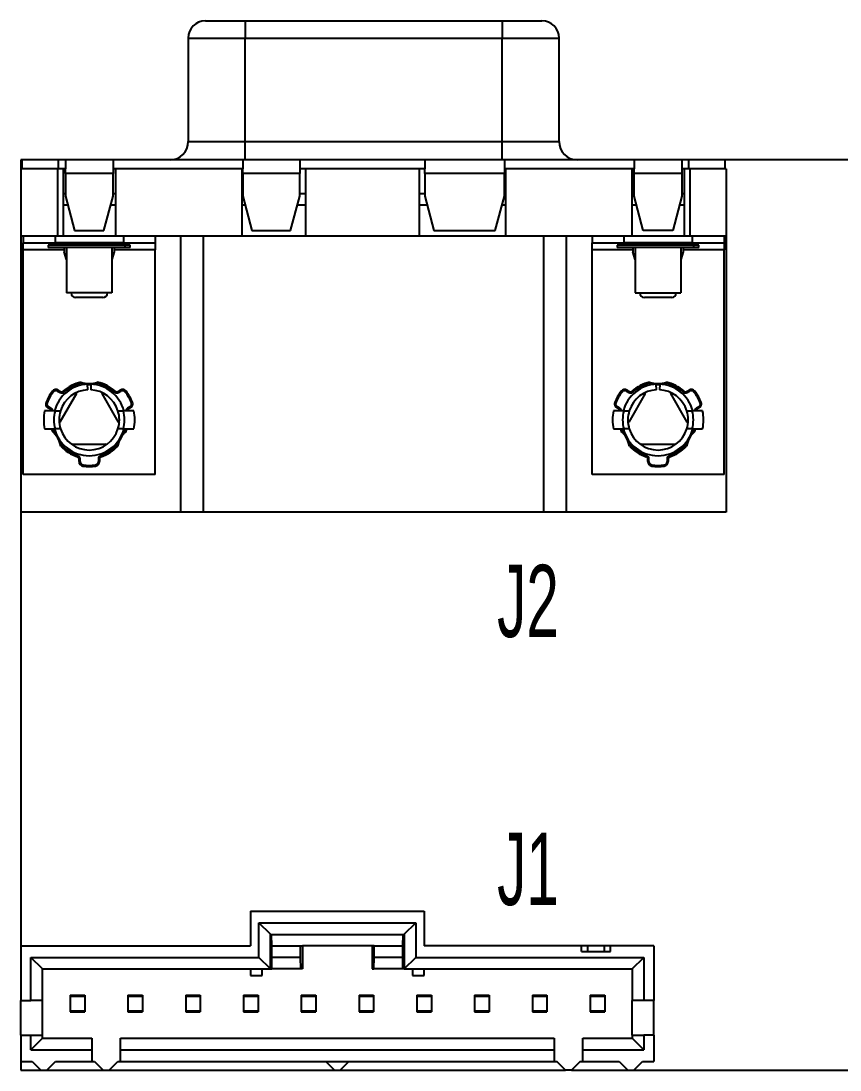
# Model space of a CAD drawing. Header units: millimetres. Extents: x 158.6 to 230.6, y 133.6 to 179.7.
# Drawn here: x 158.61 to 194.61, y 133.57 to 179.67 of the extents above; entities that cross this region are included whole.
import ezdxf

# ---------------------------------------------------------------- set-up
doc = ezdxf.new("R2010")
doc.units = ezdxf.units.MM
doc.styles.add('SLDTEXTSTYLE0', font='TXT', dxfattribs={"width": 0.605})

msp = doc.modelspace()

# ---------------------------------------------------------------- linework, layer by layer
at = {"color": 7, "linetype": 'Continuous', "lineweight": 25}
for p, q in [((166.75, 179.666), (166.774, 179.666)), ((166.774, 179.666), (167.314, 179.666)), ((167.314, 179.666), (167.795, 179.666)), ((168.465, 179.666), (168.465, 178.916)), ((168.465, 179.666), (179.765, 179.666)), ((179.765, 179.666), (179.765, 178.916)), ((180.283, 179.666), (180.915, 179.666)), ((180.915, 179.666), (181.455, 179.666)), ((181.455, 179.666), (181.48, 179.666)), ((165.965, 178.916), (165.965, 174.366)), ((168.465, 178.916), (179.765, 178.916)), ((168.465, 174.366), (168.465, 178.916)), ((179.765, 174.366), (179.765, 178.916)), ((182.265, 174.366), (182.265, 178.916)), ((168.465, 173.566), (168.465, 174.366)), ((168.465, 174.366), (179.765, 174.366)), ((179.765, 173.566), (179.765, 174.366)), ((158.615, 173.566), (158.615, 173.166)), ((158.665, 173.566), (158.615, 173.566)), ((158.665, 173.166), (158.665, 173.566)), ((160.265, 173.566), (158.665, 173.566)), ((160.265, 173.166), (160.265, 173.566)), ((160.565, 173.566), (160.265, 173.566)), ((160.565, 173.566), (160.565, 173.166)), ((162.665, 173.566), (160.565, 173.566)), ((162.665, 173.566), (162.665, 173.166)), ((168.365, 173.566), (162.665, 173.566)), ((168.365, 173.566), (168.365, 173.166)), ((170.865, 173.566), (168.365, 173.566)), ((170.865, 173.566), (170.865, 173.166)), ((176.365, 173.566), (170.865, 173.566)), ((176.365, 173.566), (176.365, 173.166)), ((179.865, 173.566), (176.365, 173.566)), ((179.865, 173.566), (179.865, 173.166)), ((185.565, 173.566), (179.865, 173.566)), ((185.565, 173.566), (185.565, 173.166)), ((187.665, 173.566), (185.565, 173.566)), ((187.665, 173.566), (187.665, 173.166)), ((187.965, 173.566), (187.665, 173.566)), ((187.965, 173.166), (187.965, 173.566)), ((189.565, 173.566), (187.965, 173.566)), ((199.665, 173.566), (189.565, 173.566)), ((189.565, 173.166), (189.565, 173.566)), ((158.615, 173.166), (158.615, 170.216)), ((160.215, 173.166), (158.615, 173.166)), ((160.215, 173.166), (160.215, 170.216)), ((160.465, 173.166), (160.215, 173.166)), ((160.465, 173.166), (160.465, 170.216)), ((160.565, 173.166), (160.465, 173.166)), ((160.565, 172.966), (160.565, 173.166)), ((162.665, 172.966), (160.565, 172.966)), ((160.565, 172.966), (160.565, 171.966)), ((162.765, 173.166), (162.665, 173.166)), ((162.665, 173.166), (162.665, 172.966)), ((162.665, 171.966), (162.665, 172.966)), ((168.315, 173.166), (162.765, 173.166)), ((162.765, 173.166), (162.765, 170.216)), ((168.315, 173.166), (168.315, 170.216)), ((168.365, 173.166), (168.315, 173.166)), ((168.365, 172.966), (168.365, 173.166)), ((170.865, 172.966), (168.365, 172.966)), ((168.365, 172.966), (168.365, 171.966)), ((171.115, 173.166), (170.865, 173.166)), ((170.865, 173.166), (170.865, 172.966)), ((170.865, 171.966), (170.865, 172.966)), ((176.115, 173.166), (171.115, 173.166)), ((171.115, 173.166), (171.115, 170.216)), ((176.115, 173.166), (176.115, 170.216)), ((176.365, 173.166), (176.115, 173.166)), ((176.365, 172.966), (176.365, 173.166)), ((179.865, 172.966), (176.365, 172.966)), ((176.365, 172.966), (176.365, 171.966)), ((179.915, 173.166), (179.865, 173.166)), ((179.865, 173.166), (179.865, 172.966)), ((179.865, 171.966), (179.865, 172.966)), ((179.915, 173.166), (179.915, 170.216)), ((185.465, 173.166), (179.915, 173.166)), ((185.465, 173.166), (185.465, 170.216)), ((185.565, 173.166), (185.465, 173.166)), ((185.565, 172.966), (185.565, 173.166)), ((187.665, 172.966), (185.565, 172.966)), ((185.565, 171.966), (185.565, 172.966)), ((187.765, 173.166), (187.665, 173.166)), ((187.665, 173.166), (187.665, 172.966)), ((187.665, 172.966), (187.665, 171.966)), ((188.015, 173.166), (187.765, 173.166)), ((187.765, 173.166), (187.765, 170.216)), ((189.615, 173.166), (188.015, 173.166)), ((188.015, 173.166), (188.015, 170.216)), ((189.615, 173.166), (189.615, 170.216)), ((160.565, 171.966), (160.967, 170.466)), ((162.263, 170.466), (162.665, 171.966)), ((168.365, 171.966), (168.767, 170.466)), ((170.463, 170.466), (170.865, 171.966)), ((176.365, 171.966), (176.767, 170.466)), ((179.463, 170.466), (179.865, 171.966)), ((185.967, 170.466), (185.565, 171.966)), ((187.665, 171.966), (187.263, 170.466)), ((160.672, 171.566), (160.465, 171.566)), ((162.765, 171.566), (162.557, 171.566)), ((168.472, 171.566), (168.315, 171.566)), ((171.115, 171.566), (170.757, 171.566)), ((176.472, 171.566), (176.115, 171.566)), ((179.915, 171.566), (179.757, 171.566)), ((185.672, 171.566), (185.465, 171.566)), ((187.765, 171.566), (187.557, 171.566)), ((160.215, 170.216), (158.615, 170.216)), ((158.615, 170.216), (158.615, 158.086)), ((158.715, 170.216), (158.715, 169.916)), ((160.115, 170.216), (160.115, 169.916)), ((160.465, 170.216), (160.215, 170.216)), ((162.765, 170.216), (160.465, 170.216)), ((160.967, 170.466), (162.263, 170.466)), ((168.315, 170.216), (162.765, 170.216)), ((163.115, 170.216), (163.115, 169.916)), ((164.515, 170.216), (164.515, 169.916)), ((165.635, 158.086), (165.635, 170.216)), ((166.635, 158.086), (166.635, 170.216)), ((171.115, 170.216), (168.315, 170.216)), ((168.767, 170.466), (170.463, 170.466)), ((176.115, 170.216), (171.115, 170.216)), ((179.915, 170.216), (176.115, 170.216)), ((176.767, 170.466), (179.463, 170.466)), ((185.465, 170.216), (179.915, 170.216)), ((181.595, 158.086), (181.595, 170.216)), ((182.595, 158.086), (182.595, 170.216)), ((183.715, 170.216), (183.715, 169.916)), ((185.115, 170.216), (185.115, 169.916)), ((187.765, 170.216), (185.465, 170.216)), ((187.263, 170.466), (185.967, 170.466)), ((188.015, 170.216), (187.765, 170.216)), ((189.615, 170.216), (188.015, 170.216)), ((188.115, 170.216), (188.115, 169.916)), ((189.515, 170.216), (189.515, 169.916)), ((189.615, 170.216), (189.615, 158.086)), ((158.715, 169.916), (160.115, 169.916)), ((158.715, 169.616), (158.715, 169.916)), ((159.815, 169.816), (159.815, 169.716)), ((163.173, 169.816), (159.815, 169.816)), ((163.173, 169.716), (159.815, 169.716)), ((159.89, 169.916), (159.89, 169.866)), ((163.115, 169.916), (160.115, 169.916)), ((160.515, 169.716), (160.515, 169.616)), ((160.615, 169.716), (160.615, 167.716)), ((161.615, 169.866), (161.615, 169.816)), ((162.615, 169.716), (162.615, 167.716)), ((162.715, 169.716), (162.715, 169.616)), ((163.115, 169.916), (164.515, 169.916)), ((163.173, 169.816), (163.173, 169.716)), ((163.415, 169.816), (163.173, 169.816)), ((163.415, 169.716), (163.173, 169.716)), ((163.34, 169.866), (163.34, 169.916)), ((163.415, 169.716), (163.415, 169.816)), ((164.515, 169.916), (164.515, 169.616)), ((183.715, 169.916), (185.115, 169.916)), ((183.715, 169.616), (183.715, 169.916)), ((184.815, 169.816), (184.815, 169.716)), ((188.173, 169.816), (184.815, 169.816)), ((188.173, 169.716), (184.815, 169.716)), ((184.89, 169.916), (184.89, 169.866)), ((188.115, 169.916), (185.115, 169.916)), ((185.515, 169.716), (185.515, 169.616)), ((185.615, 169.716), (185.615, 167.716)), ((186.615, 169.866), (186.615, 169.816)), ((187.615, 169.716), (187.615, 167.716)), ((187.715, 169.716), (187.715, 169.616)), ((188.115, 169.916), (189.515, 169.916)), ((188.173, 169.816), (188.173, 169.716)), ((188.415, 169.816), (188.173, 169.816)), ((188.415, 169.716), (188.173, 169.716)), ((188.34, 169.866), (188.34, 169.916)), ((188.415, 169.716), (188.415, 169.816)), ((189.515, 169.916), (189.515, 169.616)), ((160.515, 169.616), (158.715, 169.616)), ((158.715, 159.736), (158.715, 169.616)), ((160.515, 169.616), (160.515, 169.516)), ((160.615, 169.189), (160.515, 169.516)), ((162.715, 169.516), (162.615, 169.189)), ((164.515, 169.616), (162.715, 169.616)), ((162.715, 169.616), (162.715, 169.516)), ((164.515, 159.736), (164.515, 169.616)), ((185.515, 169.616), (183.715, 169.616)), ((183.715, 159.736), (183.715, 169.616)), ((185.515, 169.616), (185.515, 169.516)), ((185.615, 169.189), (185.515, 169.516)), ((187.715, 169.516), (187.615, 169.189)), ((189.515, 169.616), (187.715, 169.616)), ((187.715, 169.616), (187.715, 169.516)), ((189.515, 159.736), (189.515, 169.616)), ((162.615, 167.716), (160.615, 167.716)), ((162.215, 167.516), (161.015, 167.516)), ((185.615, 167.716), (187.615, 167.716)), ((187.215, 167.516), (186.015, 167.516)), ((161.551, 163.46), (161.54, 163.709)), ((161.69, 163.709), (161.678, 163.46)), ((186.551, 163.46), (186.54, 163.709)), ((186.69, 163.709), (186.678, 163.46)), ((160.227, 163.399), (160.33, 163.34)), ((160.252, 163.442), (160.355, 163.383)), ((161.051, 163.298), (160.326, 162.043)), ((161.016, 163.318), (161.051, 163.298)), ((161.054, 163.277), (161.051, 163.298)), ((162.175, 163.277), (162.178, 163.298)), ((162.213, 163.318), (162.178, 163.298)), ((162.903, 162.043), (162.178, 163.298)), ((162.874, 163.383), (162.977, 163.442)), ((162.899, 163.34), (163.002, 163.399)), ((185.227, 163.399), (185.33, 163.34)), ((185.252, 163.442), (185.355, 163.383)), ((186.051, 163.298), (185.326, 162.043)), ((186.016, 163.318), (186.051, 163.298)), ((186.054, 163.277), (186.051, 163.298)), ((187.175, 163.277), (187.178, 163.298)), ((187.213, 163.318), (187.178, 163.298)), ((187.903, 162.043), (187.178, 163.298)), ((187.874, 163.383), (187.977, 163.442)), ((187.899, 163.34), (188.002, 163.399)), ((160.112, 162.536), (159.655, 162.536)), ((159.905, 162.603), (159.802, 162.663)), ((159.93, 162.647), (159.827, 162.706)), ((163.574, 162.536), (163.117, 162.536)), ((163.402, 162.706), (163.299, 162.647)), ((163.427, 162.663), (163.324, 162.603)), ((185.112, 162.536), (184.655, 162.536)), ((184.905, 162.603), (184.802, 162.663)), ((184.93, 162.647), (184.827, 162.706)), ((188.574, 162.536), (188.117, 162.536)), ((188.402, 162.706), (188.299, 162.647)), ((188.427, 162.663), (188.324, 162.603)), ((160.292, 162.063), (160.326, 162.043)), ((160.347, 162.051), (160.326, 162.043)), ((162.882, 162.051), (162.903, 162.043)), ((162.938, 162.063), (162.903, 162.043)), ((185.292, 162.063), (185.326, 162.043)), ((185.347, 162.051), (185.326, 162.043)), ((187.882, 162.051), (187.903, 162.043)), ((187.938, 162.063), (187.903, 162.043)), ((159.655, 161.736), (160.112, 161.736)), ((160.037, 161.654), (160.014, 161.736)), ((163.117, 161.736), (163.574, 161.736)), ((163.215, 161.736), (163.192, 161.654)), ((184.655, 161.736), (185.112, 161.736)), ((185.037, 161.654), (185.014, 161.736)), ((188.117, 161.736), (188.574, 161.736)), ((188.215, 161.736), (188.192, 161.654)), ((160.907, 161.081), (160.89, 161.067)), ((160.89, 161.067), (162.339, 161.067)), ((160.89, 161.027), (160.89, 161.067)), ((162.322, 161.081), (162.339, 161.067)), ((162.339, 161.027), (162.339, 161.067)), ((185.907, 161.081), (185.89, 161.067)), ((185.89, 161.067), (187.339, 161.067)), ((185.89, 161.027), (185.89, 161.067)), ((187.322, 161.081), (187.339, 161.067)), ((187.339, 161.027), (187.339, 161.067)), ((161.165, 160.303), (161.165, 160.422)), ((161.165, 160.422), (161.215, 160.422)), ((161.165, 160.303), (161.215, 160.303)), ((161.215, 160.303), (161.215, 160.422)), ((162.065, 160.422), (162.015, 160.422)), ((162.015, 160.422), (162.015, 160.303)), ((162.065, 160.303), (162.015, 160.303)), ((162.065, 160.422), (162.065, 160.303)), ((186.165, 160.422), (186.215, 160.422)), ((186.165, 160.303), (186.165, 160.422)), ((186.165, 160.303), (186.215, 160.303)), ((186.215, 160.303), (186.215, 160.422)), ((187.015, 160.422), (187.015, 160.303)), ((187.065, 160.422), (187.015, 160.422)), ((187.065, 160.303), (187.015, 160.303)), ((187.065, 160.422), (187.065, 160.303)), ((164.515, 159.736), (158.715, 159.736)), ((189.515, 159.736), (183.715, 159.736)), ((158.615, 158.086), (158.615, 139.026)), ((165.635, 158.086), (158.615, 158.086)), ((166.635, 158.086), (165.635, 158.086)), ((181.595, 158.086), (166.635, 158.086)), ((182.595, 158.086), (181.595, 158.086)), ((189.615, 158.086), (182.595, 158.086)), ((168.705, 140.546), (168.705, 139.026)), ((168.705, 140.546), (176.335, 140.546)), ((176.335, 140.546), (176.335, 139.026)), ((169.068, 140.036), (175.971, 140.036)), ((169.068, 138.516), (169.068, 140.036)), ((169.578, 139.535), (169.068, 140.036)), ((175.461, 139.535), (175.971, 140.036)), ((175.971, 140.036), (175.971, 138.516)), ((169.578, 138.015), (169.578, 139.535)), ((169.578, 139.526), (169.578, 139.535)), ((169.578, 139.526), (175.461, 139.526)), ((169.636, 139.026), (169.623, 139.526)), ((175.403, 139.026), (175.416, 139.526)), ((175.461, 139.535), (175.461, 138.015)), ((175.461, 139.535), (175.461, 139.526)), ((158.615, 139.026), (158.615, 136.616)), ((158.615, 139.026), (168.705, 139.026)), ((169.636, 138.516), (169.636, 139.026)), ((169.636, 139.026), (170.906, 139.026)), ((170.906, 138.516), (170.906, 139.026)), ((170.906, 139.026), (170.995, 139.026)), ((170.995, 139.026), (170.995, 138.006)), ((174.045, 139.026), (170.995, 139.026)), ((174.045, 139.026), (174.045, 138.006)), ((174.133, 139.026), (174.045, 139.026)), ((174.133, 138.516), (174.133, 139.026)), ((174.133, 139.026), (175.403, 139.026)), ((175.403, 138.516), (175.403, 139.026)), ((183.25, 139.026), (176.335, 139.026)), ((183.25, 138.776), (183.25, 139.026)), ((183.518, 139.026), (183.25, 139.026)), ((183.25, 138.776), (184.52, 138.776)), ((183.518, 139.026), (183.518, 138.776)), ((184.251, 139.026), (183.518, 139.026)), ((184.251, 139.026), (184.251, 138.776)), ((184.52, 139.026), (184.251, 139.026)), ((184.52, 138.776), (184.52, 139.026)), ((186.425, 139.026), (184.52, 139.026)), ((186.425, 139.026), (186.425, 136.616)), ((159.055, 136.616), (159.055, 138.516)), ((159.055, 138.516), (169.068, 138.516)), ((159.565, 138.006), (159.055, 138.516)), ((169.578, 138.015), (169.068, 138.516)), ((169.645, 138.006), (169.636, 138.516)), ((170.906, 138.516), (169.636, 138.516)), ((170.915, 138.006), (170.906, 138.516)), ((174.124, 138.006), (174.133, 138.516)), ((175.403, 138.516), (174.133, 138.516)), ((175.394, 138.006), (175.403, 138.516)), ((175.461, 138.015), (175.971, 138.516)), ((175.971, 138.516), (185.985, 138.516)), ((185.475, 138.006), (185.985, 138.516)), ((185.985, 138.516), (185.985, 136.616)), ((159.565, 138.006), (168.705, 138.006)), ((159.565, 136.616), (159.565, 138.006)), ((168.705, 138.006), (169.215, 138.006)), ((168.705, 138.006), (168.705, 137.726)), ((169.215, 138.006), (169.578, 138.006)), ((169.215, 137.726), (169.215, 138.006)), ((169.578, 138.015), (169.578, 138.006)), ((169.578, 138.006), (169.645, 138.006)), ((170.915, 138.006), (169.645, 138.006)), ((170.995, 138.006), (170.915, 138.006)), ((174.045, 138.006), (174.124, 138.006)), ((175.394, 138.006), (174.124, 138.006)), ((175.461, 138.006), (175.394, 138.006)), ((175.461, 138.006), (175.461, 138.015)), ((175.461, 138.006), (175.825, 138.006)), ((175.825, 138.006), (176.335, 138.006)), ((175.825, 138.006), (175.825, 137.726)), ((176.335, 138.006), (185.475, 138.006)), ((176.335, 137.726), (176.335, 138.006)), ((185.475, 138.006), (185.475, 136.616)), ((168.705, 137.726), (169.215, 137.726)), ((175.825, 137.726), (176.335, 137.726)), ((158.615, 136.616), (159.055, 136.616)), ((158.615, 135.096), (158.615, 136.616)), ((159.565, 136.616), (159.055, 136.616)), ((159.565, 135.096), (159.565, 136.616)), ((160.775, 136.852), (161.415, 136.852)), ((160.775, 136.852), (160.775, 136.806)), ((160.775, 136.806), (161.415, 136.806)), ((160.775, 136.806), (160.775, 136.166)), ((161.415, 136.852), (161.415, 136.806)), ((161.415, 136.806), (161.415, 136.166)), ((163.315, 136.852), (163.955, 136.852)), ((163.315, 136.852), (163.315, 136.806)), ((163.315, 136.806), (163.315, 136.166)), ((163.315, 136.806), (163.955, 136.806)), ((163.955, 136.852), (163.955, 136.806)), ((163.955, 136.806), (163.955, 136.166)), ((165.855, 136.852), (166.495, 136.852)), ((165.855, 136.852), (165.855, 136.806)), ((165.855, 136.806), (166.495, 136.806)), ((165.855, 136.806), (165.855, 136.166)), ((166.495, 136.852), (166.495, 136.806)), ((166.495, 136.806), (166.495, 136.166)), ((168.395, 136.852), (169.035, 136.852)), ((168.395, 136.852), (168.395, 136.806)), ((168.395, 136.806), (169.035, 136.806)), ((168.395, 136.806), (168.395, 136.166)), ((169.035, 136.852), (169.035, 136.806)), ((169.035, 136.806), (169.035, 136.166)), ((170.935, 136.852), (171.575, 136.852)), ((170.935, 136.852), (170.935, 136.806)), ((170.935, 136.806), (171.575, 136.806)), ((170.935, 136.806), (170.935, 136.166)), ((171.575, 136.852), (171.575, 136.806)), ((171.575, 136.806), (171.575, 136.166)), ((173.475, 136.852), (174.115, 136.852)), ((173.475, 136.852), (173.475, 136.806)), ((173.475, 136.806), (174.115, 136.806)), ((173.475, 136.806), (173.475, 136.166)), ((174.115, 136.852), (174.115, 136.806)), ((174.115, 136.806), (174.115, 136.166)), ((176.015, 136.852), (176.655, 136.852)), ((176.015, 136.852), (176.015, 136.806)), ((176.015, 136.806), (176.015, 136.166)), ((176.015, 136.806), (176.655, 136.806)), ((176.655, 136.852), (176.655, 136.806)), ((176.655, 136.806), (176.655, 136.166)), ((178.555, 136.852), (179.195, 136.852)), ((178.555, 136.852), (178.555, 136.806)), ((178.555, 136.806), (178.555, 136.166)), ((178.555, 136.806), (179.195, 136.806)), ((179.195, 136.852), (179.195, 136.806)), ((179.195, 136.806), (179.195, 136.166)), ((181.095, 136.852), (181.735, 136.852)), ((181.095, 136.852), (181.095, 136.806)), ((181.095, 136.806), (181.095, 136.166)), ((181.095, 136.806), (181.735, 136.806)), ((181.735, 136.852), (181.735, 136.806)), ((181.735, 136.806), (181.735, 136.166)), ((183.635, 136.852), (184.275, 136.852)), ((183.635, 136.852), (183.635, 136.806)), ((183.635, 136.806), (183.635, 136.166)), ((183.635, 136.806), (184.275, 136.806)), ((184.275, 136.852), (184.275, 136.806)), ((184.275, 136.806), (184.275, 136.166)), ((185.985, 136.616), (185.475, 136.616)), ((185.475, 135.096), (185.475, 136.616)), ((186.425, 136.616), (185.985, 136.616)), ((186.425, 135.096), (186.425, 136.616)), ((160.775, 136.166), (161.415, 136.166)), ((160.775, 136.166), (160.775, 136.12)), ((160.775, 136.12), (161.415, 136.12)), ((161.415, 136.166), (161.415, 136.12)), ((163.315, 136.166), (163.955, 136.166)), ((163.315, 136.166), (163.315, 136.12)), ((163.315, 136.12), (163.955, 136.12)), ((163.955, 136.166), (163.955, 136.12)), ((165.855, 136.166), (166.495, 136.166)), ((165.855, 136.166), (165.855, 136.12)), ((165.855, 136.12), (166.495, 136.12)), ((166.495, 136.166), (166.495, 136.12)), ((168.395, 136.166), (169.035, 136.166)), ((168.395, 136.166), (168.395, 136.12)), ((168.395, 136.12), (169.035, 136.12)), ((169.035, 136.166), (169.035, 136.12)), ((170.935, 136.166), (171.575, 136.166)), ((170.935, 136.166), (170.935, 136.12)), ((170.935, 136.12), (171.575, 136.12)), ((171.575, 136.166), (171.575, 136.12)), ((173.475, 136.166), (174.115, 136.166)), ((173.475, 136.166), (173.475, 136.12)), ((173.475, 136.12), (174.115, 136.12)), ((174.115, 136.166), (174.115, 136.12)), ((176.015, 136.166), (176.655, 136.166)), ((176.015, 136.166), (176.015, 136.12)), ((176.015, 136.12), (176.655, 136.12)), ((176.655, 136.166), (176.655, 136.12)), ((178.555, 136.166), (179.195, 136.166)), ((178.555, 136.166), (178.555, 136.12)), ((178.555, 136.12), (179.195, 136.12)), ((179.195, 136.166), (179.195, 136.12)), ((181.095, 136.166), (181.735, 136.166)), ((181.095, 136.166), (181.095, 136.12)), ((181.095, 136.12), (181.735, 136.12)), ((181.735, 136.166), (181.735, 136.12)), ((183.635, 136.166), (184.275, 136.166)), ((183.635, 136.166), (183.635, 136.12)), ((183.635, 136.12), (184.275, 136.12)), ((184.275, 136.166), (184.275, 136.12)), ((158.615, 135.096), (158.615, 133.946)), ((158.615, 135.096), (159.055, 135.096)), ((159.055, 134.456), (159.055, 135.096)), ((159.055, 135.096), (159.565, 135.096)), ((159.565, 134.966), (159.565, 135.096)), ((185.475, 135.096), (185.475, 134.966)), ((185.475, 135.096), (185.985, 135.096)), ((185.985, 135.096), (185.985, 134.456)), ((186.425, 135.096), (185.985, 135.096)), ((186.425, 135.096), (186.425, 133.946)), ((159.565, 134.966), (159.055, 134.456)), ((159.565, 134.966), (161.725, 134.966)), ((161.725, 134.966), (161.725, 134.456)), ((162.995, 134.456), (162.995, 134.966)), ((162.995, 134.966), (182.045, 134.966)), ((182.045, 134.966), (182.045, 134.456)), ((183.315, 134.966), (185.475, 134.966)), ((183.315, 134.456), (183.315, 134.966)), ((185.475, 134.966), (185.985, 134.456)), ((159.055, 134.456), (161.725, 134.456)), ((161.725, 134.456), (161.725, 133.946)), ((162.995, 134.456), (182.045, 134.456)), ((162.995, 133.946), (162.995, 134.456)), ((182.045, 134.456), (182.045, 133.946)), ((183.315, 134.456), (185.985, 134.456)), ((183.315, 133.946), (183.315, 134.456)), ((158.615, 133.946), (158.615, 133.566)), ((158.615, 133.946), (159.11, 133.946)), ((159.11, 133.946), (159.49, 133.566)), ((159.75, 133.566), (160.13, 133.946)), ((160.13, 133.946), (161.725, 133.946)), ((161.725, 133.946), (161.85, 133.946)), ((161.85, 133.946), (162.23, 133.566)), ((162.49, 133.566), (162.87, 133.946)), ((162.87, 133.946), (162.995, 133.946)), ((162.995, 133.946), (182.045, 133.946)), ((172.01, 133.946), (172.39, 133.566)), ((172.65, 133.566), (173.03, 133.946)), ((182.045, 133.946), (182.17, 133.946)), ((182.55, 133.566), (182.17, 133.946)), ((183.19, 133.946), (182.81, 133.566)), ((183.19, 133.946), (183.315, 133.946)), ((183.315, 133.946), (184.91, 133.946)), ((184.91, 133.946), (185.29, 133.566)), ((185.55, 133.566), (185.93, 133.946)), ((185.93, 133.946), (186.425, 133.946)), ((158.615, 133.566), (159.49, 133.566)), ((159.49, 133.566), (159.75, 133.566)), ((159.75, 133.566), (162.23, 133.566)), ((162.23, 133.566), (162.49, 133.566)), ((162.49, 133.566), (172.39, 133.566)), ((172.39, 133.566), (172.65, 133.566)), ((172.65, 133.566), (182.55, 133.566)), ((182.81, 133.566), (182.55, 133.566)), ((182.81, 133.566), (185.29, 133.566)), ((185.29, 133.566), (185.55, 133.566)), ((185.55, 133.566), (230.615, 133.566))]:
    msp.add_line(p, q, dxfattribs=at)
at = {"color": 8, "linetype": 'Continuous', "lineweight": 25}
for p, q in [((165.965, 178.916), (168.465, 178.916)), ((179.765, 178.916), (182.265, 178.916)), ((165.965, 174.366), (168.465, 174.366)), ((179.765, 174.366), (182.265, 174.366)), ((160.565, 172.066), (160.465, 172.066)), ((162.765, 172.066), (162.665, 172.066)), ((168.365, 172.066), (168.315, 172.066)), ((171.115, 172.066), (170.865, 172.066)), ((176.365, 172.066), (176.115, 172.066)), ((179.915, 172.066), (179.865, 172.066)), ((185.565, 172.066), (185.465, 172.066)), ((187.765, 172.066), (187.665, 172.066)), ((161.615, 169.866), (159.89, 169.866)), ((161.615, 169.916), (161.615, 169.866)), ((163.34, 169.866), (161.615, 169.866)), ((186.615, 169.866), (184.89, 169.866)), ((186.615, 169.916), (186.615, 169.866)), ((188.34, 169.866), (186.615, 169.866))]:
    msp.add_line(p, q, dxfattribs=at)
at = {"color": 7, "linetype": 'Continuous', "lineweight": 25, "flags": 128}
for points in [[(159.994, 163.392), (160.002, 163.386), (160.009, 163.38), (160.016, 163.375), (160.022, 163.37), (160.027, 163.366), (160.031, 163.363), (160.033, 163.362), (160.034, 163.361)], [(160.252, 163.442), (160.247, 163.434), (160.243, 163.426), (160.238, 163.418), (160.234, 163.412), (160.231, 163.406), (160.229, 163.402), (160.228, 163.4), (160.227, 163.399)], [(160.355, 163.383), (160.35, 163.374), (160.346, 163.366), (160.341, 163.359), (160.338, 163.352), (160.335, 163.347), (160.332, 163.343), (160.331, 163.34), (160.33, 163.34)], [(160.472, 163.395), (160.479, 163.388), (160.485, 163.381), (160.491, 163.375), (160.496, 163.369), (160.5, 163.365), (160.504, 163.361), (160.505, 163.359), (160.506, 163.358)], [(162.757, 163.395), (162.75, 163.388), (162.744, 163.381), (162.738, 163.375), (162.733, 163.369), (162.729, 163.365), (162.726, 163.361), (162.724, 163.359), (162.723, 163.358)], [(162.874, 163.383), (162.879, 163.374), (162.883, 163.366), (162.888, 163.359), (162.892, 163.352), (162.895, 163.347), (162.897, 163.343), (162.898, 163.34), (162.899, 163.34)], [(162.977, 163.442), (162.982, 163.434), (162.987, 163.426), (162.991, 163.418), (162.995, 163.412), (162.998, 163.406), (163, 163.402), (163.002, 163.4), (163.002, 163.399)], [(163.235, 163.392), (163.227, 163.386), (163.22, 163.38), (163.213, 163.375), (163.207, 163.37), (163.202, 163.366), (163.199, 163.363), (163.196, 163.362), (163.196, 163.361)], [(184.994, 163.392), (185.002, 163.386), (185.009, 163.38), (185.016, 163.375), (185.022, 163.37), (185.027, 163.366), (185.031, 163.363), (185.033, 163.362), (185.034, 163.361)], [(185.252, 163.442), (185.247, 163.434), (185.243, 163.426), (185.238, 163.418), (185.234, 163.412), (185.231, 163.406), (185.229, 163.402), (185.228, 163.4), (185.227, 163.399)], [(185.355, 163.383), (185.35, 163.374), (185.346, 163.366), (185.341, 163.359), (185.338, 163.352), (185.335, 163.347), (185.332, 163.343), (185.331, 163.34), (185.33, 163.34)], [(185.472, 163.395), (185.479, 163.388), (185.485, 163.381), (185.491, 163.375), (185.496, 163.369), (185.5, 163.365), (185.504, 163.361), (185.505, 163.359), (185.506, 163.358)], [(187.757, 163.395), (187.75, 163.388), (187.744, 163.381), (187.738, 163.375), (187.733, 163.369), (187.729, 163.365), (187.726, 163.361), (187.724, 163.359), (187.723, 163.358)], [(187.874, 163.383), (187.879, 163.374), (187.883, 163.366), (187.888, 163.359), (187.892, 163.352), (187.895, 163.347), (187.897, 163.343), (187.898, 163.34), (187.899, 163.34)], [(187.977, 163.442), (187.982, 163.434), (187.987, 163.426), (187.991, 163.418), (187.995, 163.412), (187.998, 163.406), (188, 163.402), (188.002, 163.4), (188.002, 163.399)], [(188.235, 163.392), (188.227, 163.386), (188.22, 163.38), (188.213, 163.375), (188.207, 163.37), (188.202, 163.366), (188.199, 163.363), (188.196, 163.362), (188.196, 163.361)], [(159.717, 162.912), (159.726, 162.908), (159.735, 162.905), (159.743, 162.901), (159.75, 162.898), (159.755, 162.896), (159.76, 162.894), (159.762, 162.893), (159.763, 162.893)], [(163.512, 162.912), (163.503, 162.908), (163.494, 162.905), (163.486, 162.901), (163.479, 162.898), (163.474, 162.896), (163.469, 162.894), (163.467, 162.893), (163.466, 162.893)], [(184.717, 162.912), (184.726, 162.908), (184.735, 162.905), (184.743, 162.901), (184.75, 162.898), (184.755, 162.896), (184.76, 162.894), (184.762, 162.893), (184.763, 162.893)], [(188.512, 162.912), (188.503, 162.908), (188.494, 162.905), (188.486, 162.901), (188.479, 162.898), (188.474, 162.896), (188.469, 162.894), (188.467, 162.893), (188.466, 162.893)], [(159.802, 162.663), (159.807, 162.671), (159.812, 162.68), (159.816, 162.687), (159.82, 162.694), (159.823, 162.699), (159.825, 162.703), (159.827, 162.705), (159.827, 162.706)], [(159.905, 162.603), (159.91, 162.612), (159.915, 162.62), (159.919, 162.627), (159.923, 162.634), (159.926, 162.639), (159.928, 162.643), (159.93, 162.646), (159.93, 162.647)], [(163.324, 162.603), (163.319, 162.612), (163.314, 162.62), (163.31, 162.627), (163.306, 162.634), (163.303, 162.639), (163.301, 162.643), (163.299, 162.646), (163.299, 162.647)], [(163.427, 162.663), (163.422, 162.671), (163.417, 162.68), (163.413, 162.687), (163.409, 162.694), (163.406, 162.699), (163.404, 162.703), (163.403, 162.705), (163.402, 162.706)], [(184.802, 162.663), (184.807, 162.671), (184.812, 162.68), (184.816, 162.687), (184.82, 162.694), (184.823, 162.699), (184.825, 162.703), (184.827, 162.705), (184.827, 162.706)], [(184.905, 162.603), (184.91, 162.612), (184.915, 162.62), (184.919, 162.627), (184.923, 162.634), (184.926, 162.639), (184.928, 162.643), (184.93, 162.646), (184.93, 162.647)], [(188.324, 162.603), (188.319, 162.612), (188.314, 162.62), (188.31, 162.627), (188.306, 162.634), (188.303, 162.639), (188.301, 162.643), (188.299, 162.646), (188.299, 162.647)], [(188.427, 162.663), (188.422, 162.671), (188.417, 162.68), (188.413, 162.687), (188.409, 162.694), (188.406, 162.699), (188.404, 162.703), (188.403, 162.705), (188.402, 162.706)], [(161.095, 160.517), (161.098, 160.527), (161.101, 160.536), (161.104, 160.544), (161.106, 160.551), (161.108, 160.557), (161.109, 160.561), (161.11, 160.564), (161.11, 160.565)], [(162.134, 160.517), (162.131, 160.527), (162.128, 160.536), (162.126, 160.544), (162.123, 160.551), (162.121, 160.557), (162.12, 160.561), (162.119, 160.564), (162.119, 160.565)], [(186.095, 160.517), (186.098, 160.527), (186.101, 160.536), (186.104, 160.544), (186.106, 160.551), (186.108, 160.557), (186.109, 160.561), (186.11, 160.564), (186.11, 160.565)], [(187.134, 160.517), (187.131, 160.527), (187.128, 160.536), (187.126, 160.544), (187.123, 160.551), (187.121, 160.557), (187.12, 160.561), (187.119, 160.564), (187.119, 160.565)], [(161.338, 160.105), (161.339, 160.115), (161.34, 160.124), (161.341, 160.133), (161.342, 160.14), (161.343, 160.146), (161.344, 160.151), (161.344, 160.154), (161.344, 160.155)], [(161.892, 160.105), (161.89, 160.115), (161.889, 160.124), (161.888, 160.133), (161.887, 160.14), (161.886, 160.146), (161.885, 160.151), (161.885, 160.154), (161.885, 160.155)], [(186.338, 160.105), (186.339, 160.115), (186.34, 160.124), (186.341, 160.133), (186.342, 160.14), (186.343, 160.146), (186.344, 160.151), (186.344, 160.154), (186.344, 160.155)], [(186.892, 160.105), (186.89, 160.115), (186.889, 160.124), (186.888, 160.133), (186.887, 160.14), (186.886, 160.146), (186.885, 160.151), (186.885, 160.154), (186.885, 160.155)]]:
    msp.add_lwpolyline(points, dxfattribs=at)
at = {"color": 7, "linetype": 'Continuous', "lineweight": 25}
for centre, radius, start, end in [((166.715, 178.916), 0.75, 90, 180), ((181.515, 178.916), 0.75, 0, 90), ((165.165, 174.366), 0.8, 270, 0), ((183.065, 174.366), 0.8, 180, 270), ((159.84, 169.866), 0.05, 270, 0), ((163.39, 169.866), 0.05, 180, 270), ((184.84, 169.866), 0.05, 270, 0), ((188.39, 169.866), 0.05, 180, 270), ((161.015, 167.716), 0.2, 180, 270), ((162.215, 167.716), 0.2, 270, 0), ((186.015, 167.716), 0.2, 180, 270), ((187.215, 167.716), 0.2, 270, 0), ((161.615, 162.136), 1.575, 92.7294, 165.2875), ((161.615, 162.136), 1.7, 102.5212, 132.2084), ((161.615, 162.136), 1.65, 102.9921, 132.2084), ((161.615, 164.906), 1.22, 252.2986, 261.28), ((161.615, 164.906), 1.17, 251.6386, 288.3614), ((161.615, 164.906), 1.22, 266.5225, 273.4775), ((161.615, 162.136), 1.55, 90, 92.7294), ((161.615, 162.136), 1.55, 87.2706, 90), ((161.615, 162.136), 1.575, 14.7125, 87.2706), ((161.615, 164.906), 1.22, 278.72, 287.7014), ((161.615, 162.136), 1.7, 47.7916, 77.4788), ((161.615, 162.136), 1.65, 47.7916, 77.0079), ((186.615, 162.136), 1.575, 92.7294, 165.2875), ((186.615, 162.136), 1.7, 102.5212, 132.2084), ((186.615, 162.136), 1.65, 102.9921, 132.2084), ((186.615, 164.906), 1.22, 252.2986, 261.28), ((186.615, 164.906), 1.17, 251.6386, 288.3614), ((186.615, 164.906), 1.22, 266.5225, 273.4775), ((186.615, 162.136), 1.55, 90, 92.7294), ((186.615, 162.136), 1.55, 87.2706, 90), ((186.615, 162.136), 1.575, 14.7125, 87.2706), ((186.615, 164.906), 1.22, 278.72, 287.7014), ((186.615, 162.136), 1.7, 47.7916, 77.4788), ((186.615, 162.136), 1.65, 47.7916, 77.0079), ((161.615, 162.136), 2.05, 142.2336, 157.7664), ((161.615, 162.136), 2, 142.2336, 157.7664), ((160.152, 163.269), 0.2, 60, 142.2336), ((160.152, 163.269), 0.15, 60, 142.2336), ((160.405, 163.469), 0.15, 240, 312.2084), ((161.615, 162.136), 1.325, 92.7294, 162.429), ((160.405, 163.469), 0.1, 240, 312.2084), ((161.615, 162.136), 1.325, 17.571, 87.2706), ((162.824, 163.469), 0.15, 227.7916, 300), ((162.824, 163.469), 0.1, 227.7916, 300), ((163.077, 163.269), 0.2, 37.7664, 120), ((163.077, 163.269), 0.15, 37.7664, 120), ((161.615, 162.136), 2, 22.2336, 37.7664), ((161.615, 162.136), 2.05, 22.2336, 37.7664), ((186.615, 162.136), 2.05, 142.2336, 157.7664), ((186.615, 162.136), 2, 142.2336, 157.7664), ((185.152, 163.269), 0.2, 60, 142.2336), ((185.152, 163.269), 0.15, 60, 142.2336), ((185.405, 163.469), 0.15, 240, 312.2084), ((186.615, 162.136), 1.325, 92.7294, 162.429), ((185.405, 163.469), 0.1, 240, 312.2084), ((186.615, 162.136), 1.325, 17.571, 87.2706), ((187.824, 163.469), 0.15, 227.7916, 300), ((187.824, 163.469), 0.1, 227.7916, 300), ((188.077, 163.269), 0.2, 37.7664, 120), ((188.077, 163.269), 0.15, 37.7664, 120), ((186.615, 162.136), 2, 22.2336, 37.7664), ((186.615, 162.136), 2.05, 22.2336, 37.7664), ((159.902, 162.836), 0.2, 157.7664, 240), ((159.902, 162.836), 0.15, 157.7664, 240), ((163.327, 162.836), 0.15, 300, 22.2336), ((163.327, 162.836), 0.2, 300, 22.2336), ((184.902, 162.836), 0.2, 157.7664, 240), ((184.902, 162.836), 0.15, 157.7664, 240), ((188.327, 162.836), 0.15, 300, 22.2336), ((188.327, 162.836), 0.2, 300, 22.2336), ((161.615, 162.136), 2, 168.463, 191.537), ((159.855, 162.517), 0.1, 11.1613, 60), ((159.855, 162.517), 0.15, 7.4146, 60), ((161.615, 162.136), 1.555, 165.094, 194.906), ((161.615, 162.136), 1.325, 162.429, 197.571), ((161.615, 162.136), 1.325, 342.429, 17.571), ((161.615, 162.136), 1.555, 345.094, 14.906), ((163.374, 162.517), 0.15, 120, 172.5854), ((163.374, 162.517), 0.1, 120, 168.8387), ((161.615, 162.136), 2, 348.463, 11.537), ((186.615, 162.136), 2, 168.463, 191.537), ((184.855, 162.517), 0.1, 11.1613, 60), ((184.855, 162.517), 0.15, 7.4146, 60), ((186.615, 162.136), 1.555, 165.094, 194.906), ((186.615, 162.136), 1.325, 162.429, 197.571), ((186.615, 162.136), 1.325, 342.429, 17.571), ((186.615, 162.136), 1.555, 345.094, 14.906), ((188.374, 162.517), 0.15, 120, 172.5854), ((188.374, 162.517), 0.1, 120, 168.8387), ((186.615, 162.136), 2, 348.463, 11.537), ((161.615, 162.136), 1.7, 193.609, 197.4788), ((159.216, 160.751), 1.17, 11.6386, 48.3614), ((159.216, 160.751), 1.22, 38.72, 47.7014), ((161.615, 162.136), 1.575, 194.7125, 345.2875), ((161.615, 162.136), 1.325, 197.571, 342.429), ((164.013, 160.751), 1.17, 131.6386, 168.3614), ((164.013, 160.751), 1.22, 132.2986, 141.28), ((161.615, 162.136), 1.7, 342.5212, 346.391), ((186.615, 162.136), 1.7, 193.609, 197.4788), ((184.216, 160.751), 1.17, 11.6386, 48.3614), ((184.216, 160.751), 1.22, 38.72, 47.7014), ((186.615, 162.136), 1.575, 194.7125, 345.2875), ((186.615, 162.136), 1.325, 197.571, 342.429), ((189.013, 160.751), 1.17, 131.6386, 168.3614), ((189.013, 160.751), 1.22, 132.2986, 141.28), ((186.615, 162.136), 1.7, 342.5212, 346.391), ((159.216, 160.751), 1.22, 12.2986, 21.28), ((161.615, 162.136), 1.7, 222.5212, 252.2084), ((161.615, 162.136), 1.65, 222.9921, 252.2084), ((161.615, 162.136), 1.65, 287.7916, 317.0079), ((161.615, 162.136), 1.7, 287.7916, 317.4788), ((164.013, 160.751), 1.22, 158.72, 167.7014), ((184.216, 160.751), 1.22, 12.2986, 21.28), ((186.615, 162.136), 1.7, 222.5212, 252.2084), ((186.615, 162.136), 1.65, 222.9921, 252.2084), ((186.615, 162.136), 1.65, 287.7916, 317.0079), ((186.615, 162.136), 1.7, 287.7916, 317.4788), ((189.013, 160.751), 1.22, 158.72, 167.7014), ((161.065, 160.422), 0.1, 0, 72.2084), ((161.065, 160.422), 0.15, 0, 72.2084), ((162.165, 160.422), 0.15, 107.7916, 180), ((162.165, 160.422), 0.1, 107.7916, 180), ((186.065, 160.422), 0.1, 0, 72.2084), ((186.065, 160.422), 0.15, 0, 72.2084), ((187.165, 160.422), 0.15, 107.7916, 180), ((187.165, 160.422), 0.1, 107.7916, 180), ((161.365, 160.303), 0.2, 180, 262.2336), ((161.365, 160.303), 0.15, 180, 262.2336), ((161.615, 162.136), 2.05, 262.2336, 277.7664), ((161.615, 162.136), 2, 262.2336, 277.7664), ((161.865, 160.303), 0.15, 277.7664, 0), ((161.865, 160.303), 0.2, 277.7664, 0), ((186.365, 160.303), 0.2, 180, 262.2336), ((186.365, 160.303), 0.15, 180, 262.2336), ((186.615, 162.136), 2.05, 262.2336, 277.7664), ((186.615, 162.136), 2, 262.2336, 277.7664), ((186.865, 160.303), 0.15, 277.7664, 0), ((186.865, 160.303), 0.2, 277.7664, 0)]:
    msp.add_arc(centre, radius, start, end, dxfattribs=at)
for points, knots in [([(166.727, 179.666), (166.723, 179.666), (166.709, 179.666), (166.791, 179.666), (166.94, 179.666), (167.081, 179.666), (167.15, 179.666)], [0, 0, 0, 0, 0.1087664, 0.4625552, 0.7376964, 1, 1, 1, 1]), ([(167.15, 179.666), (167.244, 179.666), (167.438, 179.666), (167.784, 179.666), (168.132, 179.666), (168.354, 179.666), (168.465, 179.666)], [0, 0, 0, 0, 0.269685, 0.553563, 0.77736, 1, 1, 1, 1]), ([(179.765, 179.666), (179.905, 179.666), (180.188, 179.666), (180.556, 179.666), (180.859, 179.666), (181.007, 179.666), (181.079, 179.666)], [0, 0, 0, 0, 0.283252, 0.568329, 0.789707, 1, 1, 1, 1]), ([(181.079, 179.666), (181.166, 179.666), (181.344, 179.666), (181.472, 179.666), (181.523, 179.666), (181.512, 179.666), (181.511, 179.666)], [0, 0, 0, 0, 0.336224, 0.688738, 0.966628, 1, 1, 1, 1]), ([(161.244, 163.744), (161.244, 163.745), (161.244, 163.747), (161.244, 163.761), (161.245, 163.778), (161.246, 163.79), (161.246, 163.796)], [0, 0, 0, 0, 0.270099, 0.547096, 0.771704, 1, 1, 1, 1]), ([(161.986, 163.744), (161.985, 163.745), (161.985, 163.747), (161.985, 163.761), (161.984, 163.778), (161.983, 163.79), (161.983, 163.796)], [0, 0, 0, 0, 0.270099, 0.547096, 0.771706, 1, 1, 1, 1]), ([(186.244, 163.744), (186.244, 163.745), (186.244, 163.747), (186.244, 163.761), (186.245, 163.778), (186.246, 163.79), (186.246, 163.796)], [0, 0, 0, 0, 0.270099, 0.547097, 0.771705, 1, 1, 1, 1]), ([(186.986, 163.744), (186.985, 163.745), (186.985, 163.747), (186.985, 163.761), (186.984, 163.778), (186.983, 163.79), (186.983, 163.796)], [0, 0, 0, 0, 0.270099, 0.547097, 0.771705, 1, 1, 1, 1]), ([(160.112, 162.536), (160.148, 162.536), (160.218, 162.536), (160.297, 162.536), (160.343, 162.536), (160.349, 162.536), (160.351, 162.536)], [0, 0, 0, 0, 0.2898907, 0.5736589, 0.789377, 1, 1, 1, 1]), ([(162.878, 162.536), (162.882, 162.536), (162.891, 162.536), (162.954, 162.536), (163.033, 162.536), (163.089, 162.536), (163.117, 162.536)], [0, 0, 0, 0, 0.267933, 0.54533, 0.771352, 1, 1, 1, 1]), ([(185.112, 162.536), (185.148, 162.536), (185.218, 162.536), (185.297, 162.536), (185.343, 162.536), (185.349, 162.536), (185.351, 162.536)], [0, 0, 0, 0, 0.289886, 0.573657, 0.789378, 1, 1, 1, 1]), ([(187.878, 162.536), (187.882, 162.536), (187.891, 162.536), (187.954, 162.536), (188.033, 162.536), (188.089, 162.536), (188.117, 162.536)], [0, 0, 0, 0, 0.2679332, 0.5453356, 0.7713562, 1, 1, 1, 1]), ([(160.037, 161.654), (160.036, 161.653), (160.034, 161.652), (160.023, 161.645), (160.008, 161.635), (159.998, 161.629), (159.993, 161.626)], [0, 0, 0, 0, 0.270108, 0.547097, 0.771705, 1, 1, 1, 1]), ([(160.351, 161.736), (160.347, 161.736), (160.338, 161.736), (160.275, 161.736), (160.196, 161.736), (160.14, 161.736), (160.112, 161.736)], [0, 0, 0, 0, 0.267934, 0.545337, 0.771352, 1, 1, 1, 1]), ([(163.117, 161.736), (163.082, 161.736), (163.011, 161.736), (162.932, 161.736), (162.886, 161.736), (162.88, 161.736), (162.878, 161.736)], [0, 0, 0, 0, 0.28989, 0.573657, 0.789379, 1, 1, 1, 1]), ([(163.192, 161.654), (163.193, 161.653), (163.195, 161.652), (163.206, 161.645), (163.221, 161.635), (163.231, 161.629), (163.236, 161.626)], [0, 0, 0, 0, 0.270108, 0.547097, 0.771705, 1, 1, 1, 1]), ([(185.037, 161.654), (185.036, 161.653), (185.034, 161.652), (185.023, 161.645), (185.008, 161.635), (184.998, 161.629), (184.993, 161.626)], [0, 0, 0, 0, 0.270103, 0.547102, 0.771707, 1, 1, 1, 1]), ([(185.351, 161.736), (185.347, 161.736), (185.338, 161.736), (185.275, 161.736), (185.196, 161.736), (185.14, 161.736), (185.112, 161.736)], [0, 0, 0, 0, 0.2679337, 0.5453363, 0.771356, 1, 1, 1, 1]), ([(188.117, 161.736), (188.082, 161.736), (188.011, 161.736), (187.932, 161.736), (187.886, 161.736), (187.88, 161.736), (187.878, 161.736)], [0, 0, 0, 0, 0.289888, 0.573658, 0.789378, 1, 1, 1, 1]), ([(188.192, 161.654), (188.193, 161.653), (188.195, 161.652), (188.206, 161.645), (188.221, 161.635), (188.231, 161.629), (188.236, 161.626)], [0, 0, 0, 0, 0.270102, 0.547105, 0.771711, 1, 1, 1, 1]), ([(160.408, 161.011), (160.407, 161.011), (160.405, 161.01), (160.393, 161.003), (160.378, 160.995), (160.367, 160.99), (160.362, 160.987)], [0, 0, 0, 0, 0.2700935, 0.5470939, 0.7717188, 1, 1, 1, 1]), ([(162.821, 161.011), (162.822, 161.011), (162.824, 161.01), (162.836, 161.003), (162.851, 160.995), (162.862, 160.99), (162.868, 160.987)], [0, 0, 0, 0, 0.2700935, 0.5470939, 0.7717188, 1, 1, 1, 1]), ([(185.408, 161.011), (185.407, 161.011), (185.405, 161.01), (185.393, 161.003), (185.378, 160.995), (185.367, 160.99), (185.362, 160.987)], [0, 0, 0, 0, 0.270101, 0.547101, 0.771708, 1, 1, 1, 1]), ([(187.821, 161.011), (187.822, 161.011), (187.824, 161.01), (187.836, 161.003), (187.851, 160.995), (187.862, 160.99), (187.868, 160.987)], [0, 0, 0, 0, 0.270099, 0.547102, 0.771709, 1, 1, 1, 1])]:
    msp.add_open_spline(points, degree=3, knots=knots, dxfattribs=at)

# ---------------------------------------------------------------- texts
at = {"color": 7, "linetype": 'Continuous', "lineweight": 0, "char_height": 3.175, "attachment_point": 1, "style": 'SLDTEXTSTYLE0'}
for s, insert in [('J2', (179.543, 155.767)), ('J1', (179.543, 143.99))]:
    msp.add_mtext(s, dxfattribs=dict(at, insert=insert))

doc.saveas('drawing.dxf')
